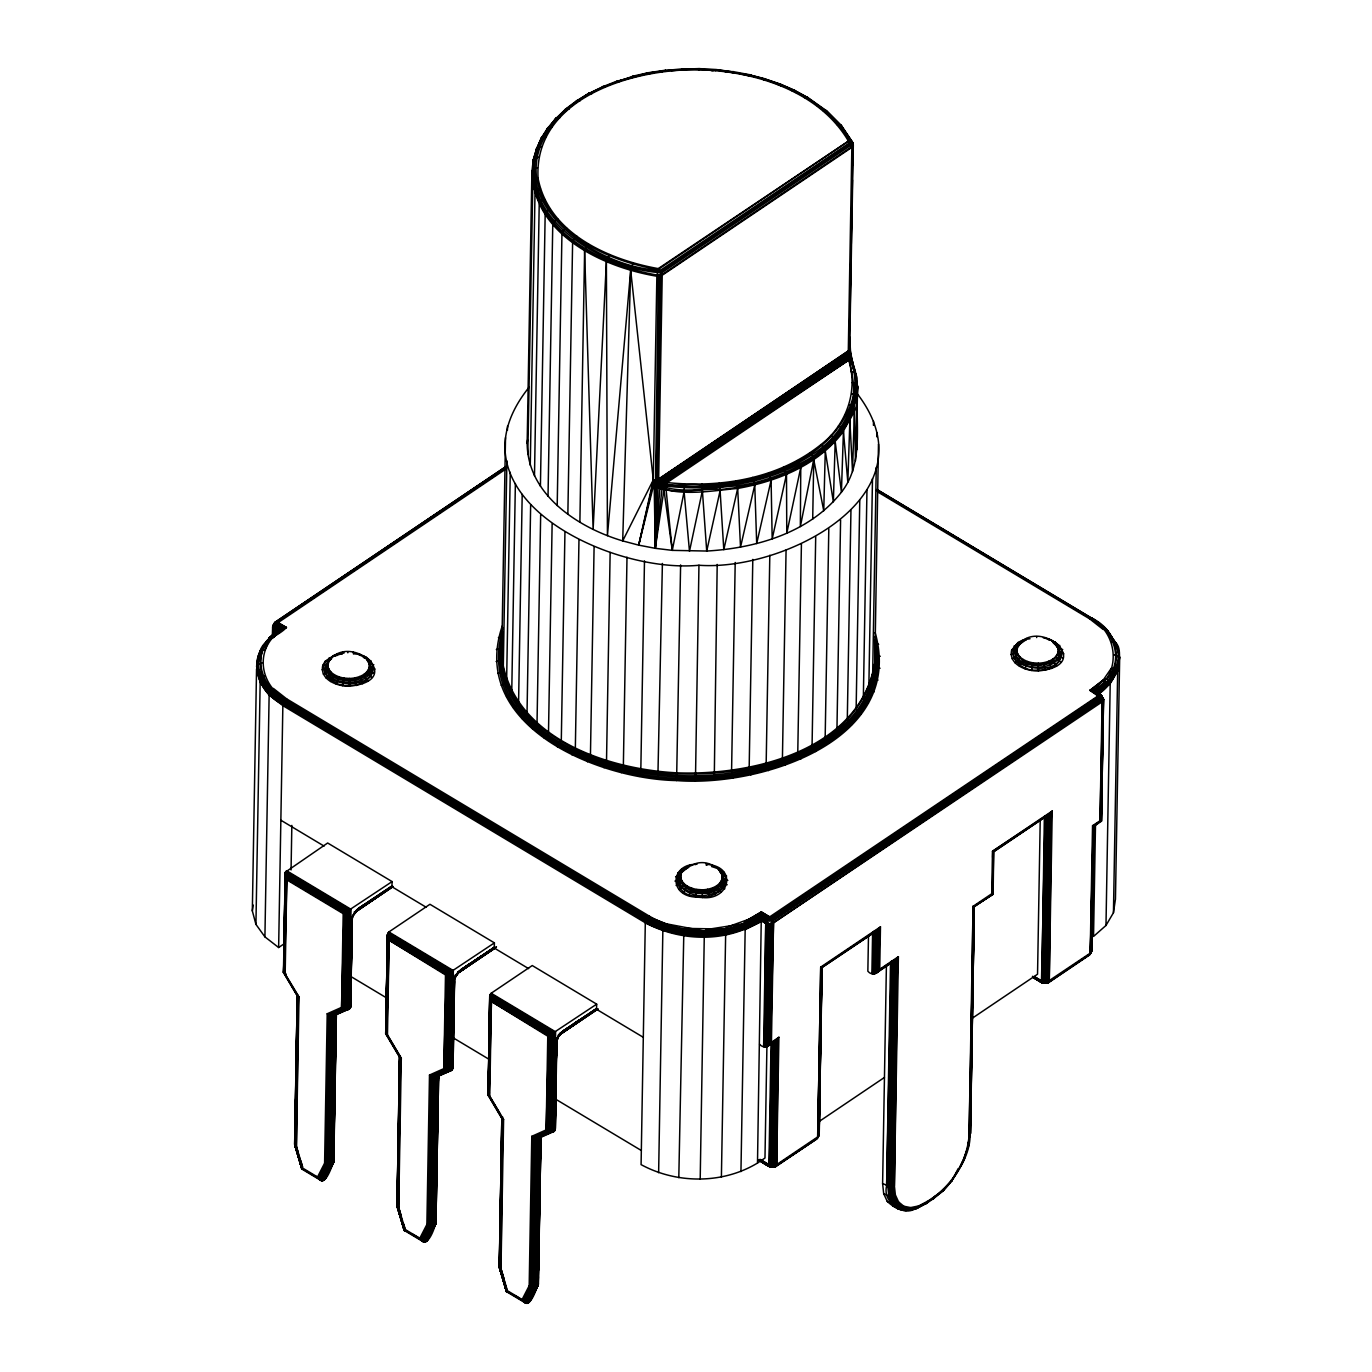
<?xml version="1.0" encoding="UTF-8"?>
<svg xmlns="http://www.w3.org/2000/svg" width="1372" height="1372" viewBox="0 0 1372 1372"><rect width="100%" height="100%" fill="white"/><g stroke="black" fill="none" stroke-linecap="round" stroke-linejoin="round"><path stroke-width="1.5" d="M852.235 382.754L856.094 383.989L857.483 385.875C854.996 453.549 778.096 484.402 720.077 489.53C701.264 487.437 671.217 497.813 655.524 483.63L658.303 276.338L656.914 275.017C605.635 265.859 543.655 238.608 532.748 181.739L534.205 179.766L538.081 178.343C533.365 97.498 634.396 68.274 699.017 69.818C757.052 71.121 824.246 92.541 851.858 147.387L848.29 351.712C848.256 353.925 848.222 356.137 848.033 358.349C858.923 389.305 846.987 424.668 820.936 444.614C778.267 478.931 720.386 488.072 667.135 482.567C664.288 482.721 659.229 482.635 658.663 478.948L662.213 275.257L661.081 271.553L658.251 268.603C608.636 259.754 548.629 233.394 538.081 178.343M877.394 489.907L1091.563 618.206C1112.486 629.748 1124.869 658.886 1107.084 678.488L1103.157 680.152L1089.934 690.356L1092.695 690.63L1099.092 694.747L1099.178 696.033L770.601 917.594L761.546 913.923C728.601 936.373 683.17 935.876 649.11 915.999L645.303 922.756L641.084 1164.622C676.653 1183.967 722.667 1184.19 757.498 1163.044L761.374 911.986L770.601 917.594L773.516 923.476L771.441 1042.291C769.349 1047.093 763.175 1048.791 759.573 1044.229M856.282 379.77C855.133 365.381 847.159 351.901 849.148 336.929M392.1 881.596L345.144 912.706L285.548 877.017L284.021 973.228L286.096 878.509L286.817 879.881L285.17 973.588L283.627 972.902L285.102 874.273L286.096 878.509L344.08 913.238L341.559 1007.374L327.205 1013.771L330.978 1015.949L346.533 1009.706L347.322 911.54L285.102 874.273L285.513 872.043L327.668 843.008L392.1 881.596L391.912 886.741L355.931 911.831L354.37 911.643M285.548 877.017L283.627 972.902L285.205 873.072L348.402 910.922L347.665 1009.655L346.533 1009.706L341.559 1007.374L343.189 913.649L286.817 879.881L284.553 973.451L298.393 996.741L296.403 1146.34L302.852 1168.189L317.532 1176.987C325.13 1189.335 331.578 1166.183 333.808 1161.552L336.346 1014.337L334.082 1139.36M494.4 942.873L448.49 973.417L387.521 936.887L385.909 1034.179L387.401 935.55L449.604 972.817L448.833 1070.983L451.577 1070.297L453.017 1067.999L454.492 978.579L452.777 1068.857L453.926 982.575L454.921 977.121L460.563 970.793L494.263 947.726L494.4 942.873L429.95 904.285L388.876 931.965L387.504 934.332L385.704 1033.768L387.47 1034.865L401.31 1058.155L398.703 1207.617L405.134 1229.466L419.815 1238.247C427.481 1250.527 434.924 1227.34 435.987 1221.817L436.845 1170.625M401.31 1058.155L399.749 1057.469L385.704 1033.768L387.504 934.332L450.702 972.199L449.947 1070.915L451.714 971.599L387.813 933.32M544.307 1134.936L540.722 1136.531L538.167 1285.05L529.764 1301.393L538.167 1285.05L540.945 1135.69L538.39 1284.106C536.178 1288.737 529.712 1311.872 522.115 1299.524L507.434 1290.726L500.986 1268.894L503.593 1119.432L489.753 1096.142L488.209 1095.439L489.684 996.827L490.696 1001.063L548.663 1035.774L546.142 1129.911L531.787 1136.325L535.56 1138.503L551.115 1132.26L551.904 1034.094L489.684 996.827L489.787 995.609L491.176 993.242L532.25 965.545L596.683 1004.15L596.494 1009.278L560.925 1033.528L583.735 1017.732M490.13 999.553L488.209 1095.439L489.787 995.609L552.985 1033.476L552.247 1132.192L551.115 1132.26L546.142 1129.911L547.771 1036.186L490.696 1001.063L488.603 1095.765L490.13 999.553L549.726 1035.26L596.683 1004.15M850.932 371.692C859.026 371.109 856.231 382.205 857.654 386.973C854.722 421.787 864.926 462.278 841.413 492.205C809.686 532.696 756.178 548.183 706.717 551.047L701.915 484.11M758.647 1159.975L769.383 1166.457L772.865 1165.634L773.808 1041.862L778.902 1037.266L776.689 1164.571C773.619 1171.757 762.489 1162.358 759.093 1160.42M797.252 460.598L800.768 467.509L800.339 526.591L813.75 459.671L812.618 455.967L809.789 453.017M857.483 385.875L856.625 449.965L855.974 439.006M343.189 913.649L345.144 912.706L342.64 1008.3L328.285 1014.714L326.896 1164.451L319.299 1179.526L328.08 1164.725L330.978 1015.949L345.332 1009.535L347.322 911.54M345.332 1009.535L346.207 912.157L285.222 875.628M349.414 910.322L347.665 1009.655L348.557 1009.398L349.414 910.322L285.513 872.043L283.421 972.491L297.467 996.192L299.01 996.895L296.403 1146.34L294.637 1144.248L297.261 995.335L294.757 1144.951L301.943 1169.287L299.268 1156.922M285.479 898.832L285.993 871.254L350.306 909.773L348.557 1009.398L350.014 1008.369L350.803 922.035L351.884 917.113L358.418 908.504L392.032 885.849M387.83 938.277L386.321 1034.505L388.396 939.786L445.488 974.926L443.842 1068.634L447.615 1070.812L448.49 973.417L447.426 973.983L387.83 938.277L388.396 939.786L446.363 974.514L443.842 1068.634L429.487 1075.048L430.585 1075.991L429.179 1225.728L421.598 1240.803L430.379 1226.002L433.26 1077.226L448.833 1070.983L450.702 972.199M451.714 971.599L450.839 1070.675L435.593 1077.329L430.585 1075.991L427.978 1225.213L420.587 1239.619L429.179 1225.728L431.923 1076.763L446.277 1070.349L448.49 973.417M387.024 1034.608L399.784 1056.114L397.04 1206.228L404.243 1230.41L423.674 1242.02L431.597 1226.088L434.478 1077.397L452.297 1069.646L453.395 980.929L458.78 971.376L494.314 947.126M547.771 1036.186L549.726 1035.26L547.222 1130.854L532.868 1137.268L531.478 1287.005L523.881 1302.079L532.662 1287.279L535.56 1138.503L549.915 1132.089L551.904 1034.094M549.915 1132.089L550.789 1034.694L489.804 998.164L488.003 1095.045L502.049 1118.746L503.593 1119.432M553.996 1032.859L552.247 1132.192L553.139 1131.951L553.996 1032.859L490.096 994.58L489.427 1030.578M490.576 993.791L554.888 1032.327L553.139 1131.951L554.597 1130.905L555.386 1044.572L559.244 1034.711L557.684 1037.095M699.051 69.595L699.051 68.6L716.098 69.509L733.094 71.876L716.184 69.835L681.901 69.166L699.051 68.6L699.017 69.818M1092.832 825.481L1093.947 826.27L1091.786 950.59L1089.745 954.878L1048.019 983.055L1042.531 983.141L1033.39 977.636L1042.531 983.141L1047.179 983.227L1090.174 954.089L1092.541 825.773L1093.913 826.321L1101.407 821.228L1103.551 699.428L1101.579 699.463L773.002 921.041L769.692 924.557L768.543 1045.721L771.098 924.419L1103.551 699.428L1100.756 694.729L1092.695 690.63C1121.919 676.293 1118.695 632.749 1090.671 618.395L876.485 490.096M346.207 912.157L343.995 1009.089L329.64 1015.486L328.08 1164.725L320.379 1180.332L329.314 1164.811L332.178 1016.12L349.294 1009.02L351.026 909.293L286.594 870.706M330.978 1015.949L329.314 1164.811L321.391 1180.743L301.96 1169.133L294.757 1144.951L297.261 995.798M349.551 686.189C337.924 686.669 319.436 679.929 322.763 665.386L326.57 664.734L328.182 661.973C324.169 684.285 368.982 686.292 369.583 664.871C369.119 674.612 357.68 678.3 349.431 678.454L349.551 686.189C409.576 680.032 345.864 627.347 326.57 664.734C322.094 691.625 386.132 685.983 366.959 660.121M431.923 1076.763L430.379 1226.002L422.662 1241.609L431.597 1226.088L433.26 1077.226M452.074 1049.649L452.143 1043.372M550.789 1034.694L548.577 1131.626L534.222 1138.04L532.662 1287.279L524.962 1302.886L533.897 1287.365L536.761 1138.674L540.722 1136.531L537.653 1285.856L529.18 1302.268L537.653 1285.856L540.74 1135.913L539.899 1178.291M535.56 1138.503L533.897 1287.365L525.973 1303.297L506.542 1291.687L499.219 1266.785L502.083 1117.374L501.775 1138.52M680.821 874.393L681.027 873.329C676.996 895.624 721.809 897.648 722.409 876.211C721.946 885.969 710.507 889.656 702.258 889.811L702.395 897.545C729.835 900.495 737.519 866.727 707.266 864.429L706.957 865.166M868.493 935.155L867.859 971.222C871.443 975.766 877.634 974.069 879.726 969.284L880.464 926.837L877.566 930.267L821.931 967.466L819.084 1135.279L817.592 1137.885L776.535 1165.583L772.865 1165.634L771.441 1165.531L772.762 1042.017L773.808 1041.862L771.441 1165.531L769.023 1165.686L759.882 1160.232M760.088 1160.283L769.023 1165.686L776.689 1164.571L778.078 1038.553L765.302 1047.059L766.914 924.128C761.632 912.757 752.576 926.615 744.979 927.884C712.703 939.563 676.053 937.007 645.457 921.572L283.009 704.453C263.664 695.57 250.236 671.954 259.943 651.477C263.939 638.203 277.916 636.78 286.439 627.433L286.439 627.433C254.609 642.782 256.581 682.639 285.702 699.669L648.15 916.788L664.597 924.848L683.891 929.581L686.103 928.415L724.639 929.033L727.554 926.906L761.58 914.661L768.594 917.611L1099.984 694.575L1102.093 701.915L1101.373 821.279L1103.311 698.537L1096.108 691.951L1101.322 695.21L1103.551 699.428L1101.407 821.228M1038.433 670.942C1026.788 671.423 1008.317 664.683 1011.627 650.139L1015.434 649.488L1017.064 646.727C1013.033 669.039 1057.863 671.045 1058.464 649.625C1058.001 659.366 1046.544 663.053 1038.295 663.208L1038.433 670.942C1098.457 664.785 1034.745 612.101 1015.434 649.488C1010.958 676.379 1074.996 670.737 1055.84 644.874M1044.349 817.506L1041.948 982.661L1045.43 981.838L1047.11 815.62L1052.221 811.024L1049.254 980.774L1047.179 983.227M332.178 1016.12L330.463 1164.691L322.386 1180.846L302.269 1168.738L295.186 1145.586L297.261 995.335M351.712 939.906L350.718 1006.722L350.014 1008.369L333.31 1016.052L331.475 1164.399L323.209 1180.692L331.938 1164.193L335.66 1014.766L333.07 1163.319L325.181 1178.857L333.808 1161.552L333.962 1145.706M343.995 1009.089L345.144 912.706M434.478 1077.397L432.746 1225.968L424.668 1242.123L404.569 1230.015L397.04 1206.228L399.561 1056.594L397.468 1206.863L404.466 1230.513L405.443 1229.964L403.66 1223.996M388.876 931.965L453.326 970.57L451.577 1070.297L435.593 1077.329L433.758 1225.676L425.492 1241.969L434.221 1225.47L437.222 1076.694L438.423 1075.254L435.353 1224.596L427.481 1240.134L436.09 1222.829L429.11 1235.846M446.277 1070.349L447.426 973.983L445.488 974.926M536.761 1138.674L535.046 1287.245L526.968 1303.4L506.851 1291.292L499.339 1267.505L501.843 1117.871L499.768 1268.14L506.525 1291.841L499.442 1266.064L500.094 1229.947M491.176 993.242L555.609 1031.847L553.876 1131.557L537.893 1138.606L536.058 1286.953L527.791 1303.246L536.521 1286.73L539.522 1137.971L536.932 1286.49L528.494 1302.886L536.521 1286.73L538.784 1138.366L536.058 1286.953L526.968 1303.4M548.577 1131.626L549.726 1035.26M1098.903 694.301L1101.682 695.981L1103.551 699.428L1102.093 701.915L771.098 924.419L769.589 1044.795L772.402 924.042L773.396 922.293L768.269 924.454L761.717 921.178C726.234 941.003 681.49 940.695 645.303 922.756L282.855 705.637L269.135 694.987C256.701 681.198 251.625 659.709 264.95 644.514M775.574 1165.137L777.049 1039.753L766.331 1046.887L768.269 924.454L761.717 918.726L769.692 924.557L767.445 1046.442L776.003 1040.696L774.271 1165.497L776.535 1165.583L775.574 1165.137L778.078 1038.553M927.318 1201.375L918.657 1205.937C906.703 1219.331 881.922 1203.484 886.621 1185.94L891.32 961.36L893.275 961.292L890.565 1186.917L891.611 1196.744L895.058 1204.239L900.667 1208.886L908.075 1210.361L916.736 1208.578L926.752 1203.158L927.318 1201.375C950.453 1187.569 967.106 1162.53 969.061 1135.484L973.708 906.635L993.139 894.252L991.733 893.755L973.057 906.343L969.061 1135.484L970.519 1132.998L974.274 906.669L973.348 906.052M1032.653 976.487L1041.605 981.889L1048.139 981.34L1090.328 953.077L1093.192 826.064L1100.841 820.799L1093.673 826.253L1091.649 951.482L1090.174 954.089L1049.1 981.786L1044.006 981.735L1046.064 815.791L1047.11 815.62L1044.006 981.735L1041.605 981.889L1032.447 976.435M1049.254 980.774L1051.381 812.31L992.471 851.309L991.733 893.755M284.69 930.988L284.141 970.982L286.268 974.566M285.136 899.415L285.513 872.043M298.153 1152.892L295.374 1142.825L295.683 1121.679M296.163 1087.859L297.038 1026.548M284.844 970.416L283.438 972.028L297.861 996.518L295.735 1146.014L301.943 1169.287L294.637 1144.248L295.649 1098.903M336.106 1015.469L333.585 1162.513L324.598 1179.731L333.07 1163.319L336.123 1013.994L350.477 1007.58L351.644 921.298L352.638 915.844L351.935 922.91M352.021 918.64L350.718 1006.722L347.133 1008.334M386.801 1004.887L387.607 948.052M397.846 1191.411L398.583 1140.681M398.978 1113.189L399.784 1056.114L398.772 1113.447M400.161 1057.795L398.703 1207.617L397.468 1206.863L400.161 1057.795L385.721 1033.305L386.424 1032.258M502.546 1116.825L499.768 1268.14L500.986 1268.894L502.444 1119.072L488.02 1094.582L489.135 1064.055M489.598 1030.372L490.096 994.58M500.077 1256.924L499.219 1266.785L506.525 1291.841L499.339 1267.505L501.843 1118.334M500.66 1216.741L501.466 1159.666M547.891 1133.323L555.077 1130.116L556.226 1043.835L557.547 1038.913L556.569 1037.815L555.077 1130.116L540.242 1137.319M555.077 1130.116L556.209 1068.822M556.363 1058.189L557.221 1038.398M769.023 1165.686L770.086 1165.205L771.836 1041.931L769.383 1166.457L775.454 1166.852L817.18 1138.657L819.084 1135.279L822.12 967.637L821.005 966.848M850.108 358.246L849.765 348.522C848.959 351.884 849.817 355.314 850.143 358.692C864.943 395.205 843.626 435.387 811.795 454.801C768.337 483.184 714.246 490.044 663.499 484.745C660.944 484.35 657.977 483.133 657.171 480.44L653.295 479.908L622.699 540.911C578.212 527.688 527.706 495.035 527.157 443.482L531.89 171.894L533.245 159.907L536.744 148.21L541.426 146.821M899.415 1209.144L893.704 1204.41L890.205 1196.796L889.142 1186.814L892.246 961.463L887.804 1186.488L888.867 1196.573L892.417 1204.256L898.18 1209.041L900.667 1208.886L903.754 1206.211L910.614 1207.583L918.657 1205.937M927.163 1202.387L918.245 1207.086L909.979 1208.783L902.93 1207.36L897.58 1202.935L894.287 1195.784L893.292 1186.403L896.533 959.182L898.386 956.696L894.39 1185.837L895.367 1194.943L898.557 1201.889L903.754 1206.211M910.614 1207.583L909.104 1209.727L901.867 1208.269L896.379 1203.724L893.001 1196.384L891.989 1186.78L896.533 959.182L874.616 973.88L875.353 931.434L874.324 931.605L873.57 974.051L897.562 957.982L894.39 1185.837L890.565 1186.917L882.608 1183.522L886.415 964.996M1032.842 977.207L1042.531 983.141L1048.671 982.558L1045.43 981.838L1049.323 814.453L1046.836 981.7L1049.1 981.786L1048.139 981.34L1050.352 813.527L993.602 851.806L992.865 894.235M272.634 636.471L272.805 625.924L275.36 622.048L506.251 466.36M272.908 627.741L274.434 629.285L274.349 633.521L275.36 622.048L286.439 627.433L279.065 630.074L272.908 627.741L272.788 636.231L272.668 626.832L274.297 623.334L505.325 467.389M273.131 635.75L274.297 623.334L272.668 626.832L272.531 635.39M273.508 628.565L273.422 634.944L273.508 628.565L279.065 630.074L274.966 626.815L272.668 626.832L274.709 622.545L505.599 466.857M284.707 905.177L283.661 971.53L299.01 996.895M284.81 898.746L285.205 873.072M284.553 973.451L286.096 878.509M334.202 1015.812L331.938 1164.193L323.912 1180.332L332.333 1163.953L334.94 1015.434L331.475 1164.399L322.386 1180.846M342.64 1008.3L344.08 913.238M350.563 976.59L351.112 938.808M350.718 1006.722L352.192 917.302M386.218 1015.692L385.944 1032.807L386.235 1017.99M386.39 1004.973L387.504 934.332M401.259 1216.038L398.257 1206.091L404.466 1230.513L397.52 1207.429L404.243 1230.564L398.017 1207.291L400.675 1058.018L386.853 1034.728L388.396 939.786M437.942 1076.042L435.353 1224.596L426.898 1241.008L434.632 1225.213L437.222 1076.694L434.221 1225.47L426.212 1241.609L435.867 1223.773L438.663 1074.413L435.867 1223.773L427.893 1239.019L428.098 1236.326M430.585 1075.991L444.94 1069.577L446.363 974.514M452.76 1044.161L453.034 1067.073M453.446 997.976L453.72 979.076L453.017 1067.999L454.561 980.808M499.957 1113.79L488.243 1094.084L489.118 1038.433M489.221 1032.001L489.787 995.609M506.542 1291.687L500.317 1268.568L502.975 1119.295L489.135 1095.988L490.696 1001.063M547.222 1130.854L548.663 1035.774M554.991 1109.639L555.574 1069.748M556.843 1042.085L555.3 1129.276L556.603 1041.194L556.329 1053.97M772.402 924.042L770.601 1043.578L773.516 923.476M819.753 1045.498L820.13 1022.106M878.886 970.57L879.624 928.141L821.365 967.432L817.592 1137.885L819.221 1134.387L819.478 1101.51M819.77 1082.319L820.696 1022.62M821.159 992.779L821.554 967.191L821.142 988.406M821.056 1020.957L819.221 1134.387L816.529 1139.154L774.614 1167.023M821.125 1016.686L821.931 967.466M887.804 1186.488L891.32 961.36M891.989 1186.78L895.487 960.126L896.533 959.182M970.69 1069.646L971.102 1044.143M972.062 984.667L972.388 965.545M970.416 1123.582L968.838 1143.785L964.979 1156.356M970.69 1106.552L971.719 1042.669M972.062 1021.368L972.937 966.008M973.417 936.201L973.897 906.395L973.451 929.959M1044.006 981.735L1042.651 981.409L1045.155 815.705L1046.064 815.791L1042.651 981.409L1041.605 981.889M1091.426 916.942L1091.82 891.423M1090.174 954.089L1091.152 952.339L1093.192 826.064M1091.152 952.339L1093.673 826.253L1090.328 953.077M1101.03 808.057L1101.716 763.484M1102.385 718.928L1102.711 697.696L1097.703 694.009L1110.051 682.416L1117.683 670.839C1118.66 663.928 1123.531 641.667 1111.406 641.633M285.033 943.199L278.636 947.52L264.916 936.87L255.929 924.368L252.328 910.871L256.547 668.987M645.303 922.756C676.67 939.631 716.87 942.564 749.198 927.163L749.026 926.186L761.717 918.726C726.817 938.208 680.992 940.197 646.452 919.017L284.004 701.898C268.072 692.105 255.827 674.784 258.553 655.422M255.929 924.368L260.166 682.484L256.598 666.312L259.943 651.477L264.882 649.762L269.272 639.815L283.678 627.673L277.264 623.317L277.195 622.03L506.302 467.543M264.916 936.87L269.135 694.987M278.636 947.52L282.855 705.637L286.662 698.88L649.11 915.999M291.053 869.951L291.842 825.395M295.838 1088.288L297.038 1020.322M297.861 996.518L295.186 1145.586L301.96 1169.133M298.393 996.741L295.735 1146.014L302.269 1168.738M317.532 1176.987L324.598 1163.233L327.205 1013.771M328.285 1014.714L325.679 1163.953L318.287 1178.342L326.896 1164.451L329.64 1015.486M336.123 1013.994L333.585 1162.513L325.61 1177.742L333.705 1160.541L332.727 1158.826L332.984 1143.888M334.082 1079.884L334.339 1064.946M333.276 1159.563L333.533 1144.642M334.065 1112.658L334.854 1065.735M335.437 1031.624L335.728 1014.56L335.454 1027.268M351.661 939.666L350.735 1005.796M387.47 1034.865L389.099 941.141L386.853 1034.728M397.383 1192.045L398.583 1124.08M397.897 1191.376L398.549 1153.166M399.252 1112.846L399.921 1074.653M419.815 1238.247L426.881 1224.51L429.487 1075.048M436.982 1162.101L438.165 1091.7M438.337 1081.05L438.457 1074.636L438.354 1078.872M452.846 1066.095L453.24 1042.977M453.446 1030.372L454.321 979.917L453.429 1020.408M875.147 632.526C905.829 741.515 759.625 787.236 676.585 780.565C597.712 779.193 468.384 725.788 502.272 625.958M489.753 1096.142L491.399 1002.418L489.135 1095.988M529.043 387.298C442.847 494.64 609.202 574.079 698.948 565.247C785.247 571.558 935.567 494.4 856.745 393.061M880.052 668.25L876.193 666.826L874.633 663.739C859.112 750.484 752.062 775.695 676.996 772.848C606.338 769.229 512.974 737.467 501.672 657.171L505.513 437.617M506.885 460.855L503.267 668.781L501.62 671.903L497.744 673.446M507.434 430.328L507.503 426.075M510.264 472.328L506.628 680.255L505.016 683.479L501.209 685.245M500.317 1217.204L501.483 1151.365M501.706 1138.623L502.083 1117.374M515.375 483.544L511.756 691.471L510.178 694.798L506.491 696.805M522.2 494.417L518.582 702.344L517.055 705.757L513.505 707.986M527.808 454.424L533.245 159.907M530.261 465.28L534.994 193.709L536.624 190.519L540.448 188.839M530.655 504.827L527.037 712.754L525.596 716.253L522.217 718.705M534.48 475.947L539.213 204.359L540.808 201.084L544.53 199.146M540.414 486.288L545.164 214.701L546.691 211.322L550.275 209.144M540.671 514.672L537.035 722.598L535.68 726.182L532.508 728.841M522.115 1299.524L529.18 1285.787L531.787 1136.325M532.868 1137.268L530.278 1286.49L522.869 1300.879L531.478 1287.005L534.222 1138.04M548.028 496.184L552.762 224.614L554.219 221.132L557.632 218.714M537.31 1281.379L537.378 1277.109L538.39 1284.106L530.192 1300.279L530.398 1297.603M538.51 1210.962L538.767 1196.024M535.372 1287.279L537.858 1282.117L537.961 1275.72M538.51 1243.735L539.299 1196.813M539.882 1162.701L540.311 1137.096L539.899 1156.184M552.127 523.864L548.508 731.791L547.239 735.461L544.324 738.308M557.203 505.548L561.937 233.977L563.309 230.393L566.499 227.769M564.938 532.319L561.302 740.245L557.495 747.003M556.14 1068.514L555.334 1128.35M556.363 1055.908L556.603 1041.194M567.854 514.277L572.604 242.69L573.856 239.037L576.806 236.19M578.967 539.951L575.348 747.877L571.952 754.857M579.876 522.252L584.609 250.664L588.417 243.907M594.093 546.673L590.457 754.6L587.508 761.786M610.146 552.436L606.527 760.38L604.04 767.72M627.004 557.186L623.368 765.113L621.396 772.608M644.48 560.874L640.844 768.8L639.386 776.398M851.618 393.815C867.31 397.228 845.769 424.428 843.437 431.408C818.638 464.868 777.53 481.332 737.69 488.432C711.862 490.73 683.239 496.372 658.234 487.454C655.644 485.791 653.381 483.115 653.295 479.908L656.862 276.218L658.251 268.603L849.251 140.596L852.389 141.951L853.315 144.849L849.645 349.448C849.68 352.998 850.383 356.48 851.137 359.944C868.699 402.065 837.143 445.78 799.773 463.719C757.636 485.654 708.278 491.742 661.544 485.517C659.04 484.676 656.313 482.79 656.193 479.891L659.76 276.218L853.195 145.758L852.887 142.859L840.83 125.144L837.417 125.024M662.402 563.463L657.84 779.073M658.629 1172.7L662.848 930.833L664.151 925.723L666.295 923.802L704.368 931.005L707.043 929.479L743.315 923.768L746.128 920.904L761.357 911.917L769.555 916.822L761.477 913.186L746.128 920.904L749.026 926.186L761.734 919.892L771.098 924.419M680.615 564.921L676.585 780.565M678.797 1177.656L683.891 929.581M698.948 565.247L695.45 780.908M700.2 1179.148L704.368 931.005M717.196 564.424L714.246 780.051M721.398 1177.09L725.634 935.207L724.639 929.033M735.203 562.469L731.585 770.395L732.785 778.044M740.949 1171.585L745.168 929.719L743.315 923.768M752.799 559.399L749.181 767.325L750.896 774.888M769.812 555.248L766.176 763.175L768.406 770.618M763.604 1046.647L765.748 923.579L768.594 917.611L761.477 913.186L759.162 915.604L761.031 918.297L766.296 921.127L773.002 921.041M766.931 1045.567L764.976 1158.019L757.498 1163.044M771.03 1043.732L768.92 1164.674L771.441 1165.531M769.383 1166.457L776.106 1166.354L772.865 1165.634L774.906 1041.399M786.07 550.052L782.434 757.979L785.127 765.267M801.42 543.861L797.784 751.787L800.939 758.888M812.704 519.079L813.75 459.671L823.749 510.796L825.275 450.976L824.023 447.358L820.936 444.614M815.705 536.726L812.087 744.653L815.654 751.547M776.689 1164.571L817.763 1136.873L820.713 967.123L880.464 926.837M817.763 1136.873L820.713 967.123M828.808 528.735L825.189 736.661L826.304 740.365L829.134 743.315M819.084 1135.279L821.845 967.62L878.612 929.341L877.857 971.77M840.59 519.954L836.971 727.88L838.189 731.516L841.276 734.277M853.041 368.502L849.645 349.448L848.308 351.712L658.732 479.531L653.518 481.555L638.7 545.147L622.699 540.911L630.691 270.301L632.972 262.892M852.715 368.502L852.835 363.168L849.68 359.395L849.148 350.323L852.887 142.859L851.858 147.387L662.213 275.257L656.862 276.218C602.84 267.266 532.61 234.303 532.096 170.797L533.554 168.928L537.464 167.761M850.846 357.217L849.68 336.998M849.937 322.146L851.052 258.502M851.309 243.65L852.424 179.989M852.681 165.137L853.058 143.923L843.283 129.294M850.949 510.453L847.313 718.396L848.633 721.946L851.926 724.502M859.764 500.351L856.145 708.278L857.534 711.742L860.999 714.109M866.967 489.735L863.348 697.662L864.806 701.041L868.425 703.167M872.489 478.691L868.853 686.635L870.363 689.91L874.101 691.814M873.432 425.354L873.518 421.101M876.262 467.355L872.643 675.281L874.17 678.454L877.994 680.135M876.811 436.828L876.88 432.574M878.474 444.185L874.804 664.854C856.883 758.081 738.548 780.582 658.732 772.608C590.543 765.473 491.536 723.438 502.872 639.781M871.889 973.623L872.592 933.32M872.661 973.948L873.398 931.519L874.324 931.605M876.451 930.988L875.713 973.417L895.487 960.126L890.565 1186.917L894.39 960.829L895.487 960.126M876.828 972.714L877.566 930.267M886.621 1185.94L890.514 963.178M967.74 1146.134L969.884 1134.747L973.057 906.343M992.642 857.397L992.762 851.017M992.368 894.047L993.122 851.6M993.105 894.304L993.688 851.652L1047.11 815.62M1040.233 819.324L1037.541 974.223L971.908 1018.47M1045.43 981.838L1048.208 815.174M1095.508 824.006L1093.535 936.441L1105.986 925.448L1113.447 912.723L1115.453 899.14L1119.672 657.274L1116.071 643.777L1107.153 630.108L1092.318 618.36L1089.711 618.892L877.36 491.708M1092.541 825.773L1100.018 820.73L1102.093 701.915M1105.986 925.448L1110.205 683.565L1107.084 678.488M1113.447 912.723L1117.683 670.839L1119.672 657.274M272.616 636.591L272.805 625.924M284.69 941.278L284.141 970.982L284.673 949.63M333.31 1016.052L330.463 1164.691L321.391 1180.743M346.533 1009.706L348.402 910.922M350.014 1008.369L352.261 919.549M350.477 1007.58L352.141 920.441M385.704 1033.768L387.521 936.887M386.458 1005.299L387.573 946.011M386.938 1004.681L387.573 970.724M435.593 1077.329L432.746 1225.968L423.674 1242.02M436.485 1077.089L433.758 1225.676L424.668 1242.123M435.61 1218.713L436.57 1169.99M436.982 1148.793L438.114 1091.58M452.297 1069.646L454.424 981.717M488.243 1094.084L489.118 1047.505M489.444 1092.969L488.724 1093.535L489.118 1072.321M489.873 1032.001L490.507 998.044M537.893 1138.606L535.046 1287.245L525.973 1303.297M538.39 1284.106L530.398 1298.992L538.287 1283.094L538.39 1276.732M538.51 1270.369L540.928 1136.873M537.858 1282.117L537.978 1275.754M538.527 1248.211L539.522 1197.362M551.115 1132.26L552.985 1033.476M554.597 1130.905L556.723 1042.994M719.254 483.064L720.094 490.747L706.717 551.047L672.28 550.361L655.284 548.32L656.519 486.151L654.152 483.184L659.212 480.492L658.663 478.948L848.308 351.06M819.753 1060.522L820.49 1022.346M818.587 1136.136L821.365 967.432M889.142 1186.814L893.275 961.292M893.292 1186.403L897.562 957.982M970.69 1077.723L971.325 1043.457M972.045 1004.904L972.817 964.224M969.884 1134.747L974.189 906.823L992.951 894.081M1048.139 981.34L1051.381 812.31M1091.649 951.482L1093.947 826.27M1102.711 697.696L1100.018 820.73M273.097 635.699L273.302 625.083M332.727 1158.826L333.036 1143.974M334.082 1093.055L334.665 1065.461M350.529 960.434L350.975 939.117M435.593 1192.525L436.022 1171.294M436.999 1124.611L437.702 1090.671M447.615 1070.812L449.604 972.817M452.057 1057.932L452.383 1043.012M453.446 991.87L453.72 979.076M538.493 1224.081L539.059 1196.504M554.974 1089.368L555.386 1070.194M766.914 924.128L764.375 1046.956L765.748 923.579L761.734 920.629L749.198 927.163L761.734 919.892L765.902 922.396L761.734 920.629M972.045 970.193L972.131 965.922M1046.836 981.7L1050.352 813.527M1091.409 925.517L1092.078 891.577M1092.781 855.528L1093.381 825.824M1101.013 812.361L1101.99 763.878M1102.419 742.801L1103.311 698.537M350.529 986.828L351.558 939.957M436.982 1098.372L437.119 1091.992M452.914 1043.852L452.451 1065.152L451.937 1064.329M554.974 1115.779L556.003 1068.891M609.46 254.575L606.39 261.709L607.436 535.646L630.691 270.301L653.295 479.908L638.7 545.147L655.284 548.32L655.181 484.728L658.509 482.584L657.531 479.531L661.081 275.841L662.093 274.091L656.914 275.017L659.76 276.218M770.086 1165.205L772.762 1042.017M774.271 1165.497L777.049 1039.753M1045.155 815.705L1041.485 980.877L1042.651 981.409M702.155 491.828L689.481 551.27L684.096 491.656L684.474 483.939M765.302 1047.059L768.269 924.454M857.02 398.429L855.476 460.872L854.413 409.731L852.887 406.506L849.097 404.74M348.557 1009.398L351.644 921.298M387.127 1004.493L387.573 987.411M444.94 1069.577L447.426 973.983M488.724 1093.535L489.101 1078.581M490.301 1031.607L490.524 1023.066M553.139 1131.951L556.226 1043.835M772.865 1165.634L776.003 1040.696M653.295 479.908L654.615 483.956L657.274 482.721L850.074 352.604L852.835 363.168L849.765 348.522M347.819 652.815L347.836 651.837M766.331 1046.887L769.692 924.557M653.518 481.555L658.234 480.663L848.273 353.067C851.72 352.364 847.845 348.625 848.976 353.393C849.645 370.732 858.083 387.744 850.486 405.083C827.899 463.016 758.802 483.115 702.001 485.156C688.23 482.755 670.908 488.552 658.509 481.126M1036.683 637.568L1036.717 636.591M830.54 435.473L833.867 437.994L835.205 441.527L833.353 501.809L825.275 450.976M849.148 350.323L657.617 480.234L659.503 480.817L849.885 351.198M854.413 409.731L852.527 471.625L849.868 420.775L848.393 417.448L844.706 415.407M849.731 351.541L849.491 347.613L848.393 351.575M657.617 480.234L658.491 481.812L660.481 481.538L848.222 355.005L850.4 354.765L853.007 364.249M856.848 411.96L857.654 386.973M838.498 425.697L842.031 427.978L843.437 431.408L841.413 492.205L835.205 441.527M849.868 420.775L847.827 482.104L843.437 431.408M850.657 356.103C850.657 353.736 851.155 357.303 848.188 355.948L848.959 352.93L849.079 355.897L660.481 481.538L656.896 485.225L655.181 484.728M684.096 491.656L672.28 550.361L666.157 490.233L667.135 482.567L847.742 360.767L850.4 360.956L851.498 359.498L848.925 351.301L849.783 349.894M851.446 358.898L852.218 362.036L850.777 356.651L848.17 356.36L661.887 482.138L658.234 487.454L663.945 489.855L655.284 548.32L658.114 487.386C662.71 478.056 664.871 486.683 658.234 487.454L656.09 485.757L666.209 489.015L661.801 489.221L656.519 486.151L658.783 486.666M606.39 261.709L593.116 529.403L584.609 250.664M322.111 669.759L326.022 668.456L327.685 665.437C328.765 673.206 337.066 676.893 343.978 678.077L342.674 685.708M674.955 881.098L678.848 879.812L680.512 876.777C681.61 884.546 689.893 888.25 696.805 889.433L695.518 897.065C668.336 895.71 670.291 863.588 696.993 864.274M1010.993 654.495L1014.903 653.209L1016.549 650.191C1017.647 657.96 1025.947 661.647 1032.842 662.83L1031.555 670.462M856.077 379.752C858.203 376.46 849.56 354.336 852.321 362.225M352.964 916.359L351.095 919.652M455.247 977.636L453.395 980.929M555.677 1042.206L557.547 1038.913M657.291 485.585L654.753 480.029L655.936 483.458L659.109 486.288L658.234 487.454M851.206 358.452L848.033 358.349L847.742 360.767L664.151 482.584L662.556 483.407L659.881 481.143L658.509 482.584L661.801 482.121L848.033 358.349L849.68 359.395L849.114 360.716L847.947 359.31L848.222 355.005L850.314 354.027M262.052 662.933L256.924 665.506L260.028 679.603L268.998 692.706L283.009 704.453L268.706 693.615L270.181 690.768L284.793 700.715L647.241 917.817C682.176 937.213 727.434 936.339 761.649 915.844L767.685 918.657L771.561 918.605L1100.138 697.027L1099.984 694.575L1094.359 689.567L1090.037 690.356L1100.961 698.211L772.385 919.772L766.897 919.84L761.7 917.834L748.7 925.054L761.717 918.468M656.896 485.225L659.538 483.373L658.491 481.812M342.194 654.032L342.451 652.369M695.21 864.703L695.278 863.725C717.865 856.111 740.468 889.879 708.398 894.63C690.768 901.301 662.041 878.543 688.778 867.293M638.7 545.147L654.152 483.184L655.284 548.32L659.898 488.415L662.093 488.192L664.151 482.584L848.016 358.504L850.932 359.035M656.005 482.601L657.274 484.951M849.783 351.678L849.783 349.62M338.85 676.825L336.209 684.114M691.677 888.164L689.036 895.47M1027.714 661.561L1025.073 668.867M658.234 480.663L656.451 484.093C681.078 495.584 711.553 487.129 737.536 485.86C792.845 477.988 865.749 439.177 855.614 373.476M849.062 351.867L849.491 347.613M527.157 443.482L527.534 439.846M655.284 548.32L662.093 488.192M337.478 653.758L337.049 655.49M690.185 866.109L695.278 863.725M1025.913 640.244L1026.342 638.512M334.374 674.767L330.566 681.524M687.218 886.106L683.393 892.88M1023.255 659.52L1019.447 666.278M969.198 1135.193L969.85 1122.69L969.678 1131.265C971.633 1143.596 965.356 1159.923 958.754 1169.116M278.876 630.365L275.343 634.447M252.328 910.871L253.185 905.057M690.305 865.115L682.93 870.088C666.706 896.996 731.482 901.233 721.5 872.781L722.975 875.49L726.663 876.056M333.259 655.936L328.611 661.253L325.164 661.304L322.763 665.386M330.892 672.057L329.469 675.573L326.159 678.094M355.931 911.831L358.418 908.504L392.015 886.158M457.545 973.142L460.718 969.781L494.297 947.435M558.953 1034.179L560.513 1034.368L563 1031.058L596.614 1008.386M683.719 883.397L682.296 886.929L678.986 889.45M686.086 867.293L681.455 872.609L677.991 872.661M934.795 1196.333L933.56 1198.631L931.742 1198.648M1022.123 640.69L1021.969 641.702C992.642 674.064 1085.441 672.469 1051.758 640.295L1051.861 641.307M1019.756 656.811L1018.35 660.326L1015.04 662.848M849.988 352.141L849.748 349.397M968.22 1143.065L968.529 1145.706M569.243 108.954L566.104 108.68L555.163 120.05L564.767 111.063M503.112 636.042L502.238 636.831C486.065 738.17 615.874 779.193 695.33 777.187C770.241 777.084 887.958 737.776 874.804 643.382L878.629 644.326M502.787 637.98C489.067 737.896 616.663 777.547 695.312 775.763C768.56 775.129 881.03 739.405 874.753 648.39M328.594 668.867L327.016 672.16L323.278 674.081M681.438 880.224L679.843 883.499L676.104 885.437M1017.475 653.621L1015.88 656.914L1012.159 658.834M667.135 482.567C663.945 485.465 663.825 491.759 660.429 487.54M1018.779 644.531L1018.967 643.485M559.947 117.649L555.832 118.181L547.119 129.654L567.03 108.457M532.542 182.836L532.748 181.739M541.426 137.783L535.989 150.234L541.426 137.783L545.97 136.686M531.89 171.894L532.096 170.797M501.672 657.171L500.008 660.206L496.115 661.493M501.878 645.543L500.214 648.476L496.321 649.522M260.509 650.757C251.711 671.508 266.151 692.328 283.404 703.184L645.852 920.286L663.07 928.981M258.313 664.014L261.263 650.208L267.643 640.124M800.768 467.509L786.773 533.211L786.499 474.369L783.446 467.217M1114.321 654.838L1119.192 657.239L1116.191 671.251L1109.725 681.507L1097.514 693.46L1110.205 683.565L1117.683 670.839M1090.037 690.356L1103.157 680.152L1107.65 685.091L1097.772 694.575C1114.476 683.891 1124.388 662.179 1116.105 643.176M849.44 355.88L850.023 354.113L848.29 352.295L658.732 479.531L659.881 481.143L658.834 481.503L659.212 480.492M715.652 70.709C717.659 67.863 712.84 72.39 710.507 70.212M786.499 474.369L772.179 538.887L771.098 480.2L768.577 472.86M736.284 480.817L737.69 488.432L723.799 549.658L720.094 490.747M771.098 480.2L756.692 543.552L754.72 483.681L752.782 477.405M754.772 484.899L740.52 547.154L737.69 488.432M1092.695 690.63L1099.984 694.575L1094.05 690.973L1094.359 689.567L1103.157 680.152L1111.492 668.01L1114.63 669.433L1116.551 672.109M661.801 489.221L664.151 482.584L665.369 483.681L659.212 486.34M648.081 73.711L648.527 72.682L665.317 70.229L665.866 71.378M533.039 160.987L536.744 148.21M851.498 361.471L851.686 359.79M964.224 1157.608L969.095 1144.488M456.516 974.326L458.78 971.376M558.01 1035.26L559.622 1035.586L563 1031.058L596.597 1008.712M943.507 1189.164L943.422 1190.57L933.56 1198.631M631.909 77.312L632.509 76.249L648.527 72.682L649.693 73.796M503.01 627.999C471.471 734.329 613.318 783.292 695.398 779.862C772.642 780.737 899.792 735.221 874.924 636.488M503.027 631.617C477.456 735.804 614.656 781.44 695.347 778.593C771.27 778.953 893.927 736.644 874.77 640.089M851.583 141.23L850.743 143.666L661.081 271.553C599.084 268.552 504.467 210.756 542.266 137.097M259.72 680.461L261.366 677.871L264.95 676.156M659.572 482.738L661.133 483.527L848.17 356.36L849.097 356.326L849.148 358.521M616.457 81.977L632.955 76.232L634.053 77.278M266.94 640.57L266.014 642.696L269.341 637.911L279.905 629.233L275.583 625.546L278.242 622.511L505.582 469.224M354.113 653.809L360.905 654.667L360.253 655.319M732.082 72.682L732.922 71.533M657.274 482.721L657.737 481.692L655.353 480.972L657.531 479.531L657.857 480.903M274.709 622.545L274.966 626.815L279.322 629.765L268.826 638.546L281.586 628.29L276.355 624.346L276.218 621.876M656.416 483.218L656.896 482.189L655.662 481.898M351.884 917.113L358.264 909.516L391.963 886.449L358.418 908.504M454.166 978.39L458.865 972.182M454.904 975.218L456.036 975.989L454.869 978.287M556.466 1039.65L559.587 1035.243M959.834 1167.178L963.264 1159.957M328.302 1169.887L330.789 1164.725M428.99 1235.949L435.113 1223.584M590.046 92.919L575.966 101.751L589.291 93.039L591.864 93.69M663.894 483.613L662.402 487.712L666.466 486.22M325.816 1176.439L333.808 1161.552M325.816 1175.049L330.738 1165.994M430.071 1232.708L435.01 1223.635M534.343 1290.349L538.287 1283.094M682.364 70.041L682.107 68.874L664.905 70.521L699.034 69.063M555.351 119.021L566.104 108.68M329.915 659.778C314.257 688.727 386.081 687.115 366.375 658.251L370.148 664.151L373.836 664.7M682.93 870.088C661.235 901.267 742.252 901.25 719.357 870.637L719.22 869.591M1011.627 650.139L1018.024 642.525L1023.341 639.781L1030.046 638.735M658.663 478.948L657.977 480.029L848.942 352.244L848.273 353.067M269.272 639.815C251.282 659.675 264.333 688.487 284.793 700.715C253.803 686.172 251.831 644.566 281.586 628.29L275.583 625.546L280.197 629.028L266.408 641.204M848.29 352.295L848.925 351.301L658.732 479.531M540.894 138.692L547.822 127.733L552.161 126.927M540.705 139.738L548.629 127.099M549.675 126.739C496.75 199.437 594.693 267.952 660.258 270.387L849.92 142.499L850.503 140.767L839.836 124.801L825.155 110.12L822.977 110.6M748.117 75.734L749.352 74.654L755.766 77.295M355.245 911.883L353.856 914.832L354.662 912.157M455.384 975.818L456.962 973.434M958.256 1168.515L951.774 1180.88L951.688 1179.886M951.774 1180.88L958.977 1168.978M264.95 644.291L259.617 652.232L266.117 641.925L278.739 630.571L272.668 626.832M294.637 1144.248L302.183 1169.236L295.374 1142.825M1107.084 631.274L1093.261 619.612L880.91 492.411M848.188 355.948L848.976 353.393L660.481 481.538L659.52 480.817L849.011 354.353M656.896 483.819L659.538 483.373L660.755 481.692L658.903 482.224M852.149 361.213L849.645 358.572L849.8 355.897M761.031 918.297L761.7 917.439L766.897 919.84L761.649 915.844C728.583 939.083 681.541 937.23 646.452 919.017M547.308 128.608L556.603 117.598M354.216 913.049L356.48 910.099M558.798 1035.586L561.062 1032.653M559.347 1035.706L561.165 1033.459M934.315 1197.499L942.958 1190.896C951.997 1181.927 961.48 1166.903 964.91 1157.522M952.048 1180.778L942.958 1190.896M763.587 79.833L765.199 78.856L765.765 79.953M1101.579 699.463L1101.322 695.21L1095.302 691.471C1124.44 674.389 1123.239 633.658 1092.318 618.36L1107.153 630.108L1092.901 618.841L876.897 489.444M1097.514 693.46L1107.65 685.091L1097.686 693.958L1101.785 696.993L1097.754 694.266L1107.65 685.091L1097.206 692.963L1101.322 695.21L1096.983 692.688L1107.324 684.165L1096.811 692.5C1112.212 681.335 1123.719 661.51 1115.522 642.525M898.557 1201.889L893.704 1204.41L887.238 1201.375L883.688 1193.657L882.608 1183.522M270.181 690.768L273.371 688.435L286.662 698.88M273.2 637.62L282.804 627.879L277.264 623.317L284.604 627.536L273.2 637.62L269.341 637.911L280.197 629.028M404.569 1230.015L398.017 1207.291M506.851 1291.292L500.317 1268.568M1049.117 640.072L1049.786 639.421L1043.303 637.826M325.164 661.304L334.476 655.027L344.149 652.935M329.4 660.635L331.595 658.697M453.926 982.575L450.839 1070.675L452.589 971.05L388.293 932.531M681.455 872.609L688.761 866.847M1024.815 640.707C981.872 667.427 1077.586 683.959 1057.52 645.766L1054.056 643.519M680.272 875.336L675.59 876.742M778.336 84.927L780.308 84.069L794.491 90.26L808.177 97.824L808.64 99.607M268.535 639.232L278.619 630.88L274.572 628.084L278.516 631.189L268.535 639.232L278.567 631L274.572 628.084M279.065 630.074L268.826 638.546L278.739 630.571M280.591 628.788L270.01 637.483L281.586 628.29L280.591 628.788L275.583 625.546L281.037 628.548L269.341 637.911M559.827 1034.419L596.546 1009.003L563 1031.058M943.61 1189.97L925.243 1203.844L915.741 1208.835L913.581 1208.269M1099.984 694.575L1094.65 691.196L1105.935 682.09M1100.756 694.729L1096.108 691.951L1106.81 683.205L1095.302 691.471M1096.039 691.9L1106.81 683.205M1018.281 645.389L1014.028 646.058M895.367 1194.943L890.205 1196.796L883.688 1193.657M275.155 634.207L278.465 631.686L274.434 629.285L278.516 631.189M460.718 969.781L494.263 947.726L459.483 972.079L457.665 972.096M685.52 869.093L681.987 869.128M925.243 1203.844L926.752 1203.158M565.384 109.228L577.046 100.465M564.938 110.034L577.886 100.293L579.91 100.928M364.112 904.68L357.114 909.585L363.992 905.006M466.411 965.957L469.91 963.504M566.945 1028.451L559.947 1033.356L575.468 1022.912M573.959 1023.546L579.207 1019.859M392.392 886.775L356.343 910.974L384.417 891.543M387.916 889.107L391.432 886.689M352.57 917.011L353.101 914.558M490.216 950.384L458.642 972.251L496.372 947.109M587.233 1015.297L596.014 1009.226M760.482 917.268L761.666 916.445L766.897 919.84L760.482 917.268L761.7 917.439M496.458 946.834L459.483 972.079L495.721 947.64M596.974 1009.312L561.765 1033.339L598.02 1008.917M358.264 909.516L391.912 886.741L426.349 907.355M460.563 970.793L494.194 948.001L528.632 968.632M562.846 1032.07L596.494 1009.278L643.314 1037.318M309.66 600.387L314.994 596.803M322.094 592.018L329.194 587.216M334.528 583.632L341.628 578.83M352.278 571.644L357.612 568.059M364.712 563.275L371.812 558.473M380.696 552.487L384.246 550.086M393.129 544.101L398.463 540.517M423.331 523.744L426.881 521.343M435.764 515.358L441.081 511.773M448.198 506.971L455.298 502.186M478.382 486.614L483.716 483.03M490.816 478.228L496.15 474.643M658.954 480.08L848.29 352.501M367.439 902.69L372.601 899.192M379.512 894.544L384.675 891.063M392.358 886.998L357.852 910.305L393.215 886.501M356.343 910.974L392.581 886.569M462.827 968.598L469.721 963.95M474.901 960.469L481.795 955.821M485.242 953.506L490.421 950.024M580.648 1019.43L587.542 1014.783M590.989 1012.45L596.168 1008.969M560.925 1033.528L597.163 1009.123M992.471 851.309L1052.221 811.024M771.441 1042.291L778.902 1037.266M879.726 969.284L898.386 956.696M993.139 894.252L973.708 906.635M818.827 1121.696L884.443 1077.449M926.1 1203.656L934.212 1198.133M460.135 971.582L495.515 947.778M562.434 1032.859L597.798 1009.055M792.176 90.964L794.491 90.26L795.4 92.456M281.466 628.565L282.306 628.016L276.355 624.346L282.804 627.879L281.466 628.565L284.604 627.536L278.242 622.511L286.319 627.433M909.104 1209.727C901.524 1212.505 892.658 1206.537 887.238 1201.375M576.394 100.962L589.291 93.039M332.333 1163.953L328.08 1164.725L324.598 1163.233M434.632 1225.213L430.379 1226.002L426.881 1224.51M536.932 1286.49L532.662 1287.279L529.18 1285.787M746.128 920.904L761.374 911.986M1089.934 690.356L1098.132 695.261L1092.489 690.579L1094.359 689.567M761.734 920.423L749.198 927.163L761.734 920.269L765.902 922.396M804.987 97.875L807.593 97.343L826.716 110.926L841.585 125.761L852.389 141.951L851.36 144.935L661.716 272.822C604.126 268.861 524.807 227.426 533.811 158.929L538.579 157.214M364.695 657.96L366.547 657.257M1055.411 642.01L1052.804 642.559M719.374 868.613L718.413 869.128C739.405 882.179 711.845 902.399 695.827 896.036C678.437 896.979 668.113 872.352 688.058 867.001L687.303 866.384M919.463 1206.211L924.265 1203.673M665.077 484.882L660.995 486.563L660.738 484.007L657.702 484.608M749.026 926.186L761.734 919.6M334.511 656.228L342.365 653.346M1026.222 639.506C999.502 647.121 1018.041 673.378 1038.381 669.896C1060.179 672.64 1073.401 645.526 1047.368 639.232M745.168 929.719L761.717 921.178M588.708 93.502L603.388 86.419L604.983 87.276M588.331 94.256L601.862 87.637M604.16 86.676C567.837 101.734 530.913 135.691 536.675 178.549C547.308 234.098 607.847 260.697 657.908 269.632L849.251 140.596C828.534 104.032 788.163 84.207 748.58 75.031M502.238 636.831L498.379 637.637M440.223 1074.465L450.976 1069.646M661.544 485.517L666.895 483.596M619.098 81.788L617.743 80.828L602.205 86.916L603.388 86.419M603.697 86.933L618.395 81.154L649.282 73.076M616.731 81.257L648.887 72.699M618.378 81.394L629.971 77.895M370.955 660.687L367.696 660.721M1059.836 645.44L1057.52 645.766M723.781 872.026L719.803 871.477L722.169 874.77M666.312 487.66L662.196 488.226M1108.216 632.835L1116.465 643.914L1106.638 629.542L1103.002 629.336L1089.711 618.892M904.645 1210.104L908.23 1209.367M905.76 1210.55L917.594 1207.977M659.538 483.373L663.808 483.613M1094.05 690.973L1095.353 690.751M648.253 73.025L665.592 70.641M650.174 73.402L654.341 72.767M658.526 72.15L662.693 71.516M671.182 70.692L677.562 70.178M1062.717 649.453L1059.03 648.905L1053.044 642.216M657.737 483.236L659.212 483.15M658.886 486.717L662.522 487.077L666.672 484.848L661.133 483.527M847.947 359.31L850.246 359.533M658.08 484.916L660.121 484.933M1032.842 662.83L1038.295 663.208M343.978 678.077L349.431 678.454M696.805 889.433L702.258 889.811M695.518 897.065L702.395 897.545M659.898 482.927L662.333 483.887M1063.866 653.792L1059.15 651.734L1057.538 646.178M880.258 656.279L876.399 655.096L874.839 652.112M375.002 669.039L370.286 666.981L368.656 661.424M727.829 880.378L725.102 879.846L722.581 877.308M715.824 69.955L749.609 75.014L763.569 78.701M724.725 71.533L728.961 72.047M1020.048 643.159L1018.024 642.525M666.157 490.233L663.945 489.838L672.28 550.361M732.682 71.55L749.352 74.654M741.497 74.139L749.781 75.717M893.018 1206.159L896.825 1206.931M654.615 483.956L656.039 484.316M1063.231 658.148L1059.458 656.313L1057.949 653.072M374.35 673.395L370.594 671.56L369.068 668.318M727.194 884.751L723.421 882.916L721.912 879.675M748.992 74.671L765.199 78.856M825.155 110.12L840.71 126.19M657.668 485.276L659.469 485.825M658.166 481.401L656.279 480.749M764.736 78.839L780.308 84.069L781.08 86.213M765.559 79.233L780.737 84.481M769.572 81.257L780.994 85.218M648.15 916.788L666.295 923.802M664.597 924.848L647.241 917.817L663.739 926.717M761.734 919.189L766.296 921.127L761.7 917.834M645.852 920.286L663.362 927.832M779.725 84.018L794.988 90.706M786.362 87.551L808.537 98.595M660.481 481.538L661.887 482.138M329.16 657.771L331.184 658.406C302.269 688.195 388.585 694.404 368.639 661.012M358.486 654.478L365.587 657.771M1060.83 662.23L1057.418 659.795L1056.046 656.313M371.949 677.476L368.536 675.041L367.164 671.56M724.793 888.833L721.38 886.398L720.008 882.899M645.457 921.572L662.916 929.959M279.905 629.233L274.966 626.815L279.494 629.594M1097.703 694.009L1101.682 695.981M793.822 90.158L806.839 97.189L827.127 111.732M1034.145 976.538L1041.485 980.877L1034.334 976.59M761.563 1160.335L768.92 1164.674L759.968 1159.306M1034.985 977.67L1044.178 983.107L1035.225 977.704M762.42 1161.467L767.943 1164.725M1034.299 977.927L1043.286 983.295L1033.013 977.258M1099.109 695.381L1101.785 696.993M280.866 820.216L324.066 846.095M350.254 976.144L386.853 998.079M452.76 1037.558L489.375 1059.493M555.266 1098.955L641.307 1150.491M315.92 1176.336L319.556 1178.514M412.732 1234.32L418.203 1237.595M515.032 1295.597L518.667 1297.792M764.444 1162.581L768.028 1164.742M1092.489 690.579L1099.092 694.747M269.512 691.694L284.004 701.898M817.112 105.593L822.188 109.177M848.016 358.504L849.165 359.327M268.998 692.706L283.404 703.184M1056.834 665.763L1054.005 662.813L1052.873 659.109M720.797 892.366L717.968 889.416L716.836 885.712M367.953 681.009L365.141 678.06L364.009 674.355M271.759 689.31L285.702 699.669M1090.671 618.395L1104.614 628.993M1091.563 618.206L1105.763 629.113M1097.943 624.174L1100.996 626.541M334.476 655.027L335.231 655.662C310.604 664.665 331.081 688.452 349.5 685.143C367.627 687.372 384.829 665.935 362.894 655.542L366.513 659.28M1092.901 618.841L1106.638 629.542M363.923 657.805L362.997 656.553M840.83 125.144L842.202 127.682M1100.944 626.095L1093.261 619.612L1093.364 620.624M826.03 110.377L842.065 126.636M659.555 485.877L660.704 487.094M1051.518 668.507L1048.671 661.287M715.481 895.11L712.617 887.89M362.637 683.753L359.79 676.533M851.137 359.944L849.851 356.36M260.166 682.484L268.706 693.615M850.074 352.776L849.148 351.095M1057.692 647.241L1058.206 648.167M368.828 662.487L369.325 663.413M399.544 1057.057L397.04 1206.228L404.243 1230.564M435.576 1220.84L435.987 1221.817M1045.241 670.273L1043.698 662.676M709.204 896.876L707.643 889.279M356.36 685.52L354.816 677.94M711.553 866.538L715.824 867.893L715.721 866.881M654.856 481.058L655.164 482.052M499.442 1266.064L507.194 1291.567L501.072 1269.409M294.86 1143.511L302.612 1169.013M501.157 1269.357L504.141 1279.304M499.219 1266.785L506.765 1291.789M300.76 1160.729L302.56 1166.697M1091.546 949.681L1091.786 950.59M706.254 865.235L706.117 863.571M353.41 653.895L353.29 652.215M1055.257 643.005L1055.394 644.034M297.501 994.837L297.278 1009.638L297.501 994.837M848.17 356.205L848.085 357.698L849.131 357.698L848.17 356.205M818.844 1102.882L818.415 1130.528L818.947 1102.951M1102.917 701.178L1101.133 821.228L1103.414 700.337L1101.973 700.732L1102.917 701.178M974.274 906.669L970.398 1133.907L974.274 906.669M761.58 914.661L759.831 916.376L761.614 915.141L767.685 918.657L761.58 914.661M770.721 1167.092L761.734 1161.724L770.721 1167.092M769.966 1166.937L758.99 1160.335L769.966 1166.937"/></g></svg>
